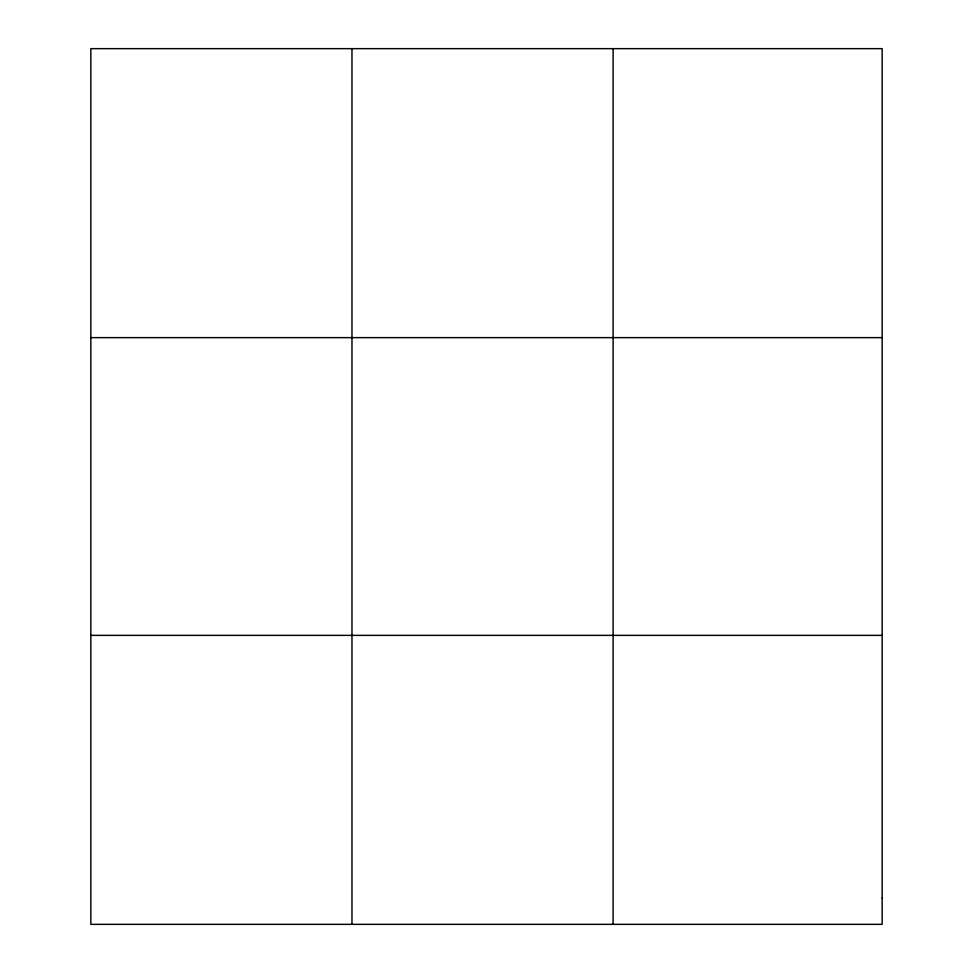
<?xml version="1.0" encoding="UTF-8"?>
<svg xmlns="http://www.w3.org/2000/svg" width="973" height="973" viewBox="0 0 973 973"><rect width="100%" height="100%" fill="white"/><g stroke="black" fill="none" stroke-linecap="round" stroke-linejoin="round"><path stroke-width="1.46" d="M351.971 924.35L351.971 48.65M613.112 924.35L613.112 48.65M90.842 337.631L882.158 337.631M90.842 635.369L882.158 635.369M882.158 898.079L882.158 924.35L90.842 924.35L90.842 48.65L882.158 48.65L882.158 898.079"/></g></svg>
